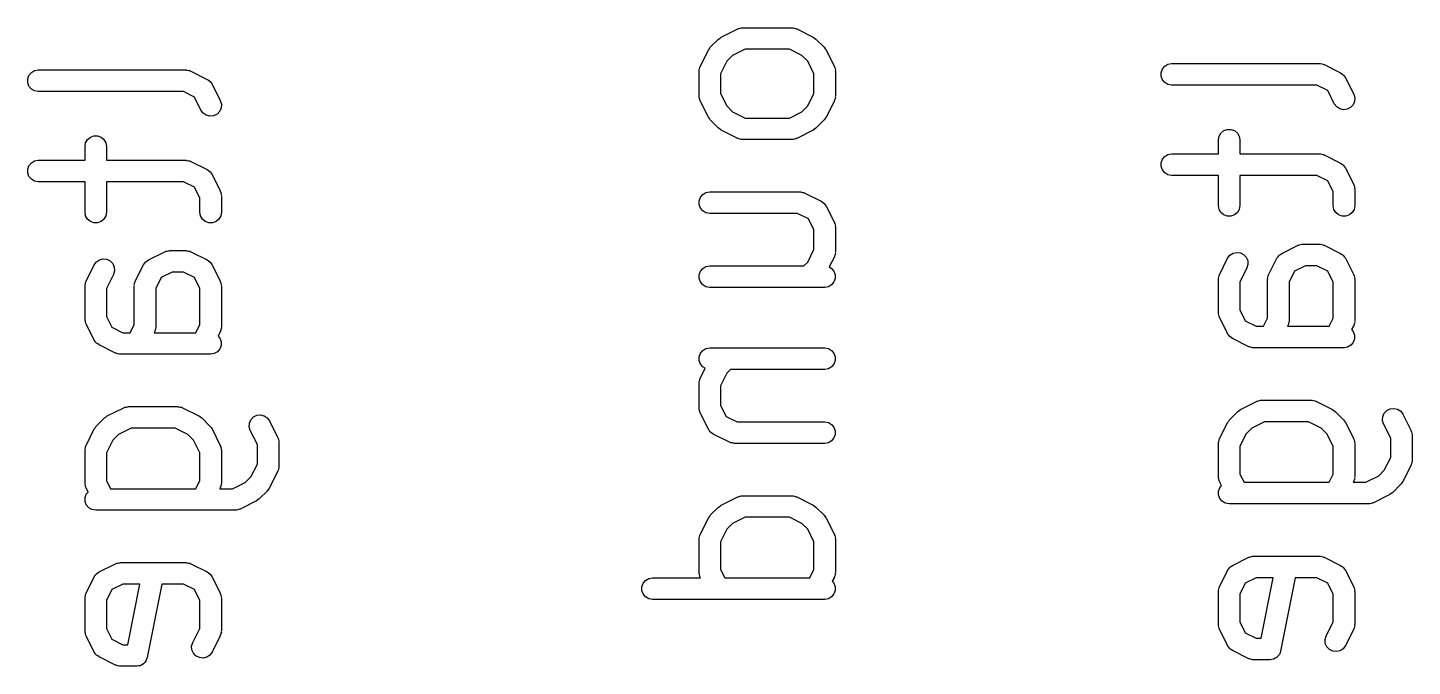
# Model space of a CAD drawing. Extents: x 91.3 to 189.8, y -113.5 to -60.4.
# Drawn here: x 161.39 to 167.82, y -68.53 to -65.56 of the extents above; entities that cross this region are included whole.
import ezdxf

# ---------------------------------------------------------------- set-up
doc = ezdxf.new("R2010")
doc.units = 0
doc.header["$MEASUREMENT"] = 0
doc.layers.add('BLACK', color=7, linetype='CONTINUOUS')

msp = doc.modelspace()

# ---------------------------------------------------------------- linework, layer by layer
at = {"layer": 'Black'}
for p, q in [((164.606, -65.612), (164.612, -65.6072)), ((164.612, -65.6072), (164.689, -65.5691)), ((164.689, -65.5691), (164.691, -65.5683)), ((164.691, -65.5683), (164.694, -65.5668)), ((164.694, -65.5668), (164.7, -65.5658)), ((164.7, -65.5658), (164.705, -65.5641)), ((164.705, -65.5641), (164.708, -65.5643)), ((164.708, -65.5643), (164.711, -65.5638)), ((164.711, -65.5638), (164.94, -65.5638)), ((164.94, -65.5638), (164.942, -65.5643)), ((164.942, -65.5643), (164.945, -65.5641)), ((164.945, -65.5641), (164.951, -65.5658)), ((164.951, -65.5658), (164.957, -65.5668)), ((164.957, -65.5668), (164.959, -65.5683)), ((164.959, -65.5683), (164.962, -65.5691)), ((164.962, -65.5691), (165.038, -65.6072)), ((165.038, -65.6072), (165.045, -65.6119)), ((164.514, -65.7438), (164.552, -65.6676)), ((164.552, -65.6676), (164.557, -65.6612)), ((164.557, -65.6612), (164.561, -65.6546)), ((164.561, -65.6546), (164.599, -65.6165)), ((164.599, -65.6165), (164.606, -65.612)), ((164.723, -65.6638), (164.664, -65.693)), ((164.928, -65.6638), (164.723, -65.6638)), ((164.986, -65.693), (164.928, -65.6638)), ((165.045, -65.6119), (165.051, -65.6165)), ((165.051, -65.6165), (165.089, -65.6546)), ((165.089, -65.6546), (165.094, -65.6612)), ((165.094, -65.6612), (165.099, -65.6676)), ((165.099, -65.6676), (165.137, -65.7438)), ((164.638, -65.7196), (164.609, -65.778)), ((164.664, -65.693), (164.638, -65.7196)), ((165.013, -65.7196), (164.986, -65.693)), ((165.042, -65.778), (165.013, -65.7196)), ((166.67, -65.7417), (166.685, -65.733)), ((166.685, -65.733), (166.702, -65.73)), ((166.702, -65.73), (167.388, -65.73)), ((167.388, -65.73), (167.39, -65.7305)), ((167.39, -65.7305), (167.393, -65.7303)), ((167.393, -65.7303), (167.399, -65.732)), ((167.399, -65.732), (167.405, -65.733)), ((167.405, -65.733), (167.407, -65.7345)), ((167.407, -65.7345), (167.41, -65.7353)), ((167.41, -65.7353), (167.486, -65.7734)), ((161.393, -65.8013), (161.399, -65.785)), ((161.393, -65.8187), (161.393, -65.8013)), ((161.399, -65.785), (161.41, -65.7717)), ((161.41, -65.7717), (161.425, -65.763)), ((161.425, -65.763), (161.442, -65.76)), ((161.442, -65.76), (162.128, -65.76)), ((162.128, -65.76), (162.13, -65.7605)), ((162.13, -65.7605), (162.133, -65.7603)), ((162.133, -65.7603), (162.139, -65.762)), ((162.139, -65.762), (162.145, -65.763)), ((162.145, -65.763), (162.147, -65.7645)), ((162.147, -65.7645), (162.15, -65.7653)), ((162.15, -65.7653), (162.226, -65.8034)), ((164.509, -65.7605), (164.511, -65.7549)), ((164.509, -65.7634), (164.509, -65.7605)), ((164.509, -65.7662), (164.509, -65.7634)), ((164.509, -65.8805), (164.509, -65.7662)), ((164.511, -65.7549), (164.512, -65.7491)), ((164.512, -65.7491), (164.513, -65.7466)), ((164.513, -65.7466), (164.514, -65.7438)), ((164.609, -65.778), (164.609, -65.8687)), ((165.042, -65.8687), (165.042, -65.778)), ((165.137, -65.7438), (165.137, -65.7466)), ((165.137, -65.7466), (165.139, -65.7491)), ((165.139, -65.7491), (165.14, -65.7549)), ((165.14, -65.7549), (165.142, -65.7605)), ((165.142, -65.7605), (165.141, -65.7634)), ((165.141, -65.7634), (165.142, -65.7662)), ((165.142, -65.7662), (165.142, -65.8805)), ((166.653, -65.7713), (166.659, -65.755)), ((166.653, -65.7887), (166.653, -65.7713)), ((166.659, -65.805), (166.653, -65.7887)), ((166.659, -65.755), (166.67, -65.7417)), ((167.486, -65.7734), (167.492, -65.7777)), ((167.492, -65.7777), (167.498, -65.7818)), ((167.498, -65.7818), (167.499, -65.7829)), ((167.499, -65.7829), (167.5, -65.7837)), ((167.5, -65.7837), (167.504, -65.7898)), ((167.504, -65.7898), (167.509, -65.7957)), ((167.509, -65.7957), (167.547, -65.8719)), ((161.399, -65.835), (161.393, -65.8187)), ((161.41, -65.8483), (161.399, -65.835)), ((161.425, -65.857), (161.41, -65.8483)), ((161.442, -65.86), (161.425, -65.857)), ((162.116, -65.86), (161.442, -65.86)), ((162.167, -65.8854), (162.116, -65.86)), ((162.226, -65.8034), (162.232, -65.8077)), ((162.232, -65.8077), (162.238, -65.8118)), ((162.238, -65.8118), (162.239, -65.8129)), ((162.239, -65.8129), (162.24, -65.8137)), ((162.24, -65.8137), (162.244, -65.8198)), ((162.244, -65.8198), (162.249, -65.8257)), ((162.249, -65.8257), (162.287, -65.9019)), ((166.67, -65.8183), (166.659, -65.805)), ((166.685, -65.827), (166.67, -65.8183)), ((166.702, -65.83), (166.685, -65.827)), ((167.376, -65.83), (166.702, -65.83)), ((167.427, -65.8554), (167.376, -65.83)), ((167.457, -65.9166), (167.427, -65.8554)), ((162.197, -65.9466), (162.167, -65.8854)), ((162.287, -65.9019), (162.292, -65.9186)), ((162.292, -65.9186), (162.291, -65.9359)), ((164.509, -65.8833), (164.509, -65.8805)), ((164.509, -65.8862), (164.509, -65.8833)), ((164.511, -65.8918), (164.509, -65.8862)), ((164.512, -65.8976), (164.511, -65.8918)), ((164.513, -65.9001), (164.512, -65.8976)), ((164.514, -65.9028), (164.513, -65.9001)), ((164.552, -65.979), (164.514, -65.9028)), ((164.609, -65.8687), (164.638, -65.927)), ((164.638, -65.927), (164.664, -65.9537)), ((164.986, -65.9537), (165.013, -65.927)), ((165.013, -65.927), (165.042, -65.8687)), ((165.137, -65.9028), (165.099, -65.979)), ((165.139, -65.8976), (165.137, -65.9001)), ((165.137, -65.9001), (165.137, -65.9028)), ((165.14, -65.8918), (165.139, -65.8976)), ((165.142, -65.8862), (165.14, -65.8918)), ((165.142, -65.8805), (165.141, -65.8833)), ((165.141, -65.8833), (165.142, -65.8862)), ((167.468, -65.9306), (167.457, -65.9166)), ((167.482, -65.9402), (167.468, -65.9306)), ((167.544, -65.9218), (167.532, -65.9344)), ((167.551, -65.9059), (167.544, -65.9218)), ((167.547, -65.8719), (167.552, -65.8886)), ((167.552, -65.8886), (167.551, -65.9059)), ((162.208, -65.9606), (162.197, -65.9466)), ((162.222, -65.9702), (162.208, -65.9606)), ((162.239, -65.9742), (162.222, -65.9702)), ((162.256, -65.9722), (162.239, -65.9742)), ((162.272, -65.9644), (162.256, -65.9722)), ((162.284, -65.9518), (162.272, -65.9644)), ((162.291, -65.9359), (162.284, -65.9518)), ((164.557, -65.9855), (164.552, -65.979)), ((164.561, -65.992), (164.557, -65.9855)), ((164.599, -66.0301), (164.561, -65.992)), ((164.664, -65.9537), (164.723, -65.9829)), ((164.723, -65.9829), (164.928, -65.9829)), ((164.928, -65.9829), (164.986, -65.9537)), ((165.089, -65.992), (165.051, -66.0301)), ((165.094, -65.9855), (165.089, -65.992)), ((165.099, -65.979), (165.094, -65.9855)), ((167.499, -65.9442), (167.482, -65.9402)), ((167.516, -65.9422), (167.499, -65.9442)), ((167.532, -65.9344), (167.516, -65.9422)), ((164.606, -66.0347), (164.599, -66.0301)), ((164.612, -66.0395), (164.606, -66.0347)), ((164.689, -66.0776), (164.612, -66.0395)), ((165.038, -66.0395), (164.962, -66.0776)), ((165.045, -66.0347), (165.038, -66.0395)), ((165.051, -66.0301), (165.045, -66.0347)), ((166.922, -66.0677), (166.93, -66.0526)), ((166.93, -66.0526), (166.944, -66.0415)), ((166.944, -66.0415), (166.96, -66.0355)), ((166.96, -66.0355), (166.977, -66.0355)), ((166.977, -66.0355), (166.994, -66.0415)), ((166.994, -66.0415), (167.007, -66.0526)), ((167.007, -66.0526), (167.016, -66.0677)), ((161.659, -66.1148), (161.662, -66.0977)), ((161.659, -66.179), (161.659, -66.1148)), ((161.662, -66.0977), (161.67, -66.0826)), ((161.67, -66.0826), (161.684, -66.0715)), ((161.684, -66.0715), (161.7, -66.0655)), ((161.7, -66.0655), (161.717, -66.0655)), ((161.717, -66.0655), (161.734, -66.0715)), ((161.734, -66.0715), (161.747, -66.0826)), ((161.747, -66.0826), (161.756, -66.0977)), ((161.756, -66.0977), (161.759, -66.1148)), ((161.759, -66.1148), (161.759, -66.179)), ((164.691, -66.0784), (164.689, -66.0776)), ((164.694, -66.0798), (164.691, -66.0784)), ((164.7, -66.0809), (164.694, -66.0798)), ((164.705, -66.0825), (164.7, -66.0809)), ((164.708, -66.0824), (164.705, -66.0825)), ((164.711, -66.0829), (164.708, -66.0824)), ((164.94, -66.0829), (164.711, -66.0829)), ((164.942, -66.0824), (164.94, -66.0829)), ((164.945, -66.0825), (164.942, -66.0824)), ((164.951, -66.0809), (164.945, -66.0825)), ((164.957, -66.0798), (164.951, -66.0809)), ((164.959, -66.0784), (164.957, -66.0798)), ((164.962, -66.0776), (164.959, -66.0784)), ((166.919, -66.0848), (166.922, -66.0677)), ((166.919, -66.149), (166.919, -66.0848)), ((167.016, -66.0677), (167.019, -66.0848)), ((167.019, -66.0848), (167.019, -66.149)), ((161.41, -66.1907), (161.425, -66.1821)), ((161.425, -66.1821), (161.442, -66.179)), ((161.442, -66.179), (161.659, -66.179)), ((161.759, -66.179), (162.128, -66.179)), ((162.128, -66.179), (162.13, -66.1795)), ((162.13, -66.1795), (162.133, -66.1794)), ((162.133, -66.1794), (162.139, -66.181)), ((162.139, -66.181), (162.145, -66.1821)), ((162.145, -66.1821), (162.147, -66.1835)), ((162.147, -66.1835), (162.15, -66.1843)), ((162.15, -66.1843), (162.226, -66.2224)), ((166.653, -66.1904), (166.659, -66.174)), ((166.659, -66.174), (166.67, -66.1607)), ((166.67, -66.1607), (166.685, -66.1521)), ((166.685, -66.1521), (166.702, -66.149)), ((166.702, -66.149), (166.919, -66.149)), ((167.019, -66.149), (167.388, -66.149)), ((167.388, -66.149), (167.39, -66.1495)), ((167.39, -66.1495), (167.393, -66.1494)), ((167.393, -66.1494), (167.399, -66.151)), ((167.399, -66.151), (167.405, -66.1521)), ((167.405, -66.1521), (167.407, -66.1535)), ((167.407, -66.1535), (167.41, -66.1543)), ((167.41, -66.1543), (167.486, -66.1924)), ((161.393, -66.2204), (161.399, -66.204)), ((161.393, -66.2377), (161.393, -66.2204)), ((161.399, -66.254), (161.393, -66.2377)), ((161.399, -66.204), (161.41, -66.1907)), ((162.226, -66.2224), (162.232, -66.2268)), ((162.232, -66.2268), (162.238, -66.2308)), ((162.238, -66.2308), (162.239, -66.2319)), ((162.239, -66.2319), (162.24, -66.2328)), ((162.24, -66.2328), (162.244, -66.2389)), ((162.244, -66.2389), (162.249, -66.2448)), ((162.249, -66.2448), (162.287, -66.321)), ((166.653, -66.2077), (166.653, -66.1904)), ((166.659, -66.224), (166.653, -66.2077)), ((166.67, -66.2373), (166.659, -66.224)), ((166.685, -66.246), (166.67, -66.2373)), ((166.702, -66.249), (166.685, -66.246)), ((166.919, -66.249), (166.702, -66.249)), ((166.919, -66.3895), (166.919, -66.249)), ((167.376, -66.249), (167.019, -66.249)), ((167.019, -66.249), (167.019, -66.3895)), ((167.427, -66.2744), (167.376, -66.249)), ((167.486, -66.1924), (167.492, -66.1968)), ((167.492, -66.1968), (167.498, -66.2008)), ((167.498, -66.2008), (167.499, -66.2019)), ((167.499, -66.2019), (167.5, -66.2028)), ((167.5, -66.2028), (167.504, -66.2089)), ((167.504, -66.2089), (167.509, -66.2148)), ((167.509, -66.2148), (167.547, -66.291)), ((161.41, -66.2673), (161.399, -66.254)), ((161.425, -66.276), (161.41, -66.2673)), ((161.442, -66.279), (161.425, -66.276)), ((161.659, -66.279), (161.442, -66.279)), ((161.659, -66.4195), (161.659, -66.279)), ((162.116, -66.279), (161.759, -66.279)), ((161.759, -66.279), (161.759, -66.4195)), ((162.167, -66.3044), (162.116, -66.279)), ((162.192, -66.3551), (162.167, -66.3044)), ((167.452, -66.3251), (167.427, -66.2744)), ((167.547, -66.291), (167.547, -66.2937)), ((167.547, -66.2937), (167.549, -66.2962)), ((167.549, -66.2962), (167.55, -66.302)), ((167.55, -66.302), (167.552, -66.3076)), ((167.552, -66.3076), (167.551, -66.3105)), ((167.551, -66.3105), (167.552, -66.3133)), ((167.552, -66.3133), (167.552, -66.3895)), ((162.192, -66.4195), (162.192, -66.3551)), ((162.287, -66.321), (162.287, -66.3237)), ((162.287, -66.3237), (162.289, -66.3262)), ((162.289, -66.3262), (162.29, -66.332)), ((162.29, -66.332), (162.292, -66.3376)), ((162.292, -66.3376), (162.291, -66.3405)), ((162.291, -66.3405), (162.292, -66.3433)), ((162.292, -66.3433), (162.292, -66.4195)), ((164.509, -66.367), (164.515, -66.3507)), ((164.509, -66.3844), (164.509, -66.367)), ((164.515, -66.3507), (164.526, -66.3374)), ((164.526, -66.3374), (164.541, -66.3287)), ((164.541, -66.3287), (164.559, -66.3257)), ((164.559, -66.3257), (164.978, -66.3257)), ((164.978, -66.3257), (164.98, -66.3262)), ((164.98, -66.3262), (164.983, -66.326)), ((164.983, -66.326), (164.989, -66.3277)), ((164.989, -66.3277), (164.995, -66.3287)), ((164.995, -66.3287), (164.997, -66.3302)), ((164.997, -66.3302), (165, -66.331)), ((165, -66.331), (165.076, -66.3691)), ((165.076, -66.3691), (165.082, -66.3735)), ((165.082, -66.3735), (165.088, -66.3775)), ((165.088, -66.3775), (165.089, -66.3786)), ((165.089, -66.3786), (165.09, -66.3794)), ((165.09, -66.3794), (165.094, -66.3856)), ((167.452, -66.3895), (167.452, -66.3251)), ((161.662, -66.4366), (161.659, -66.4195)), ((161.67, -66.4517), (161.662, -66.4366)), ((161.756, -66.4366), (161.747, -66.4517)), ((161.759, -66.4195), (161.756, -66.4366)), ((162.195, -66.4366), (162.192, -66.4195)), ((162.204, -66.4517), (162.195, -66.4366)), ((162.289, -66.4366), (162.28, -66.4517)), ((162.292, -66.4195), (162.289, -66.4366)), ((164.515, -66.4007), (164.509, -66.3844)), ((164.526, -66.414), (164.515, -66.4007)), ((164.541, -66.4227), (164.526, -66.414)), ((164.559, -66.4257), (164.541, -66.4227)), ((164.966, -66.4257), (164.559, -66.4257)), ((165.017, -66.4511), (164.966, -66.4257)), ((165.094, -66.3856), (165.099, -66.3914)), ((165.099, -66.3914), (165.137, -66.4676)), ((166.922, -66.4066), (166.919, -66.3895)), ((166.93, -66.4217), (166.922, -66.4066)), ((166.944, -66.4328), (166.93, -66.4217)), ((166.96, -66.4388), (166.944, -66.4328)), ((166.977, -66.4388), (166.96, -66.4388)), ((166.994, -66.4328), (166.977, -66.4388)), ((167.007, -66.4217), (166.994, -66.4328)), ((167.016, -66.4066), (167.007, -66.4217)), ((167.019, -66.3895), (167.016, -66.4066)), ((167.455, -66.4066), (167.452, -66.3895)), ((167.464, -66.4217), (167.455, -66.4066)), ((167.477, -66.4328), (167.464, -66.4217)), ((167.493, -66.4388), (167.477, -66.4328)), ((167.511, -66.4388), (167.493, -66.4388)), ((167.527, -66.4328), (167.511, -66.4388)), ((167.54, -66.4217), (167.527, -66.4328)), ((167.549, -66.4066), (167.54, -66.4217)), ((167.552, -66.3895), (167.549, -66.4066)), ((161.684, -66.4628), (161.67, -66.4517)), ((161.7, -66.4688), (161.684, -66.4628)), ((161.717, -66.4688), (161.7, -66.4688)), ((161.734, -66.4628), (161.717, -66.4688)), ((161.747, -66.4517), (161.734, -66.4628)), ((162.217, -66.4628), (162.204, -66.4517)), ((162.233, -66.4688), (162.217, -66.4628)), ((162.251, -66.4688), (162.233, -66.4688)), ((162.267, -66.4628), (162.251, -66.4688)), ((162.28, -66.4517), (162.267, -66.4628)), ((165.042, -66.5018), (165.017, -66.4511)), ((165.042, -66.5925), (165.042, -66.5018)), ((165.137, -66.4676), (165.137, -66.4704)), ((165.137, -66.4704), (165.139, -66.4729)), ((165.139, -66.4729), (165.14, -66.4787)), ((165.14, -66.4787), (165.142, -66.4843)), ((165.142, -66.4843), (165.141, -66.4872)), ((165.141, -66.4872), (165.142, -66.49)), ((165.142, -66.49), (165.142, -66.6043)), ((167.289, -66.5734), (167.292, -66.5726)), ((167.292, -66.5726), (167.294, -66.5711)), ((167.294, -66.5711), (167.3, -66.5701)), ((167.3, -66.5701), (167.306, -66.5684)), ((167.306, -66.5684), (167.309, -66.5686)), ((167.309, -66.5686), (167.311, -66.5681)), ((167.311, -66.5681), (167.388, -66.5681)), ((167.388, -66.5681), (167.39, -66.5686)), ((167.39, -66.5686), (167.393, -66.5684)), ((167.393, -66.5684), (167.399, -66.5701)), ((167.399, -66.5701), (167.405, -66.5711)), ((167.405, -66.5711), (167.407, -66.5726)), ((167.407, -66.5726), (167.41, -66.5734)), ((161.727, -66.6403), (161.744, -66.6363)), ((161.744, -66.6363), (161.761, -66.6383)), ((161.953, -66.6415), (162.029, -66.6034)), ((162.029, -66.6034), (162.032, -66.6026)), ((162.032, -66.6026), (162.034, -66.6011)), ((162.034, -66.6011), (162.04, -66.6001)), ((162.04, -66.6001), (162.046, -66.5984)), ((162.046, -66.5984), (162.049, -66.5986)), ((162.049, -66.5986), (162.051, -66.5981)), ((162.051, -66.5981), (162.128, -66.5981)), ((162.128, -66.5981), (162.13, -66.5986)), ((162.13, -66.5986), (162.133, -66.5984)), ((162.133, -66.5984), (162.139, -66.6001)), ((162.139, -66.6001), (162.145, -66.6011)), ((162.145, -66.6011), (162.147, -66.6026)), ((162.147, -66.6026), (162.15, -66.6034)), ((162.15, -66.6034), (162.226, -66.6415)), ((165.013, -66.6509), (165.042, -66.5925)), ((165.137, -66.6266), (165.113, -66.6739)), ((165.139, -66.6214), (165.137, -66.6239)), ((165.137, -66.6239), (165.137, -66.6266)), ((165.14, -66.6156), (165.139, -66.6214)), ((165.142, -66.61), (165.14, -66.6156)), ((165.142, -66.6043), (165.141, -66.6071)), ((165.141, -66.6071), (165.142, -66.61)), ((166.924, -66.71), (166.962, -66.6338)), ((166.962, -66.6338), (166.972, -66.6199)), ((166.972, -66.6199), (166.987, -66.6103)), ((166.987, -66.6103), (167.004, -66.6063)), ((167.004, -66.6063), (167.021, -66.6083)), ((167.021, -66.6083), (167.036, -66.616)), ((167.036, -66.616), (167.048, -66.6286)), ((167.048, -66.6286), (167.055, -66.6446)), ((167.152, -66.71), (167.191, -66.6338)), ((167.191, -66.6338), (167.195, -66.6279)), ((167.195, -66.6279), (167.199, -66.6218)), ((167.199, -66.6218), (167.2, -66.621)), ((167.2, -66.621), (167.201, -66.6199)), ((167.201, -66.6199), (167.207, -66.6158)), ((167.207, -66.6158), (167.213, -66.6115)), ((167.213, -66.6115), (167.289, -66.5734)), ((167.41, -66.5734), (167.486, -66.6115)), ((167.486, -66.6115), (167.492, -66.6158)), ((167.492, -66.6158), (167.498, -66.6199)), ((167.498, -66.6199), (167.499, -66.621)), ((167.499, -66.621), (167.5, -66.6218)), ((167.5, -66.6218), (167.504, -66.6279)), ((167.504, -66.6279), (167.509, -66.6338)), ((167.509, -66.6338), (167.547, -66.71)), ((161.664, -66.74), (161.702, -66.6638)), ((161.702, -66.6638), (161.712, -66.6499)), ((161.712, -66.6499), (161.727, -66.6403)), ((161.761, -66.6383), (161.776, -66.646)), ((161.776, -66.646), (161.788, -66.6586)), ((161.788, -66.6586), (161.795, -66.6746)), ((161.796, -66.6919), (161.791, -66.7086)), ((161.795, -66.6746), (161.796, -66.6919)), ((161.892, -66.74), (161.931, -66.6638)), ((161.931, -66.6638), (161.935, -66.6579)), ((161.935, -66.6579), (161.939, -66.6518)), ((161.939, -66.6518), (161.94, -66.651)), ((161.94, -66.651), (161.941, -66.6499)), ((161.941, -66.6499), (161.947, -66.6458)), ((161.947, -66.6458), (161.953, -66.6415)), ((162.063, -66.6981), (162.013, -66.7235)), ((162.116, -66.6981), (162.063, -66.6981)), ((162.167, -66.7235), (162.116, -66.6981)), ((162.226, -66.6415), (162.232, -66.6458)), ((162.232, -66.6458), (162.238, -66.6499)), ((162.238, -66.6499), (162.239, -66.651)), ((162.239, -66.651), (162.24, -66.6518)), ((162.24, -66.6518), (162.244, -66.6579)), ((162.244, -66.6579), (162.249, -66.6638)), ((162.249, -66.6638), (162.287, -66.74)), ((164.509, -66.7099), (164.515, -66.6936)), ((164.515, -66.6936), (164.526, -66.6803)), ((164.526, -66.6803), (164.541, -66.6716)), ((164.541, -66.6716), (164.559, -66.6686)), ((164.559, -66.6686), (164.995, -66.6686)), ((164.995, -66.6686), (165.013, -66.6509)), ((165.113, -66.6739), (165.124, -66.6803)), ((165.124, -66.6803), (165.135, -66.6936)), ((165.135, -66.6936), (165.141, -66.7099)), ((167.051, -66.6786), (167.019, -66.7442)), ((167.056, -66.6619), (167.051, -66.6786)), ((167.055, -66.6446), (167.056, -66.6619)), ((167.273, -66.6935), (167.247, -66.7442)), ((167.323, -66.6681), (167.273, -66.6935)), ((167.376, -66.6681), (167.323, -66.6681)), ((167.427, -66.6935), (167.376, -66.6681)), ((167.452, -66.7442), (167.427, -66.6935)), ((161.659, -66.7567), (161.661, -66.7511)), ((161.659, -66.7595), (161.659, -66.7567)), ((161.659, -66.7624), (161.659, -66.7595)), ((161.659, -66.9148), (161.659, -66.7624)), ((161.661, -66.7511), (161.662, -66.7453)), ((161.662, -66.7453), (161.663, -66.7428)), ((161.663, -66.7428), (161.664, -66.74)), ((161.791, -66.7086), (161.759, -66.7742)), ((161.887, -66.7567), (161.889, -66.7511)), ((161.888, -66.7595), (161.887, -66.7567)), ((161.887, -66.7624), (161.888, -66.7595)), ((161.887, -66.9411), (161.887, -66.7624)), ((161.889, -66.7511), (161.89, -66.7453)), ((161.89, -66.7453), (161.892, -66.7428)), ((161.892, -66.7428), (161.892, -66.74)), ((162.013, -66.7235), (161.987, -66.7742)), ((162.192, -66.7742), (162.167, -66.7235)), ((162.287, -66.74), (162.287, -66.7428)), ((162.287, -66.7428), (162.289, -66.7453)), ((162.289, -66.7453), (162.29, -66.751)), ((162.29, -66.751), (162.292, -66.7567)), ((162.292, -66.7567), (162.291, -66.7595)), ((162.291, -66.7595), (162.292, -66.7624)), ((162.292, -66.7624), (162.292, -66.9529)), ((164.509, -66.7273), (164.509, -66.7099)), ((164.515, -66.7436), (164.509, -66.7273)), ((164.526, -66.7569), (164.515, -66.7436)), ((164.541, -66.7656), (164.526, -66.7569)), ((164.559, -66.7686), (164.541, -66.7656)), ((165.109, -66.7656), (165.092, -66.7686)), ((165.124, -66.7569), (165.109, -66.7656)), ((165.135, -66.7436), (165.124, -66.7569)), ((165.141, -66.7273), (165.135, -66.7436)), ((165.141, -66.7099), (165.141, -66.7273)), ((166.919, -66.7267), (166.921, -66.7211)), ((166.919, -66.7295), (166.919, -66.7267)), ((166.919, -66.7324), (166.919, -66.7295)), ((166.919, -66.8848), (166.919, -66.7324)), ((166.921, -66.7211), (166.922, -66.7153)), ((166.922, -66.7153), (166.923, -66.7128)), ((166.923, -66.7128), (166.924, -66.71)), ((167.019, -66.7442), (167.019, -66.873)), ((167.147, -66.7267), (167.149, -66.7211)), ((167.148, -66.7295), (167.147, -66.7267)), ((167.147, -66.7324), (167.148, -66.7295)), ((167.147, -66.9111), (167.147, -66.7324)), ((167.149, -66.7211), (167.15, -66.7153)), ((167.15, -66.7153), (167.152, -66.7128)), ((167.152, -66.7128), (167.152, -66.71)), ((167.247, -66.7442), (167.247, -66.9229)), ((167.452, -66.9111), (167.452, -66.7442)), ((167.547, -66.71), (167.547, -66.7128)), ((167.547, -66.7128), (167.549, -66.7153)), ((167.549, -66.7153), (167.55, -66.721)), ((167.55, -66.721), (167.552, -66.7267)), ((167.552, -66.7267), (167.551, -66.7295)), ((167.551, -66.7295), (167.552, -66.7324)), ((167.552, -66.7324), (167.552, -66.9229)), ((161.759, -66.7742), (161.759, -66.903)), ((161.987, -66.7742), (161.987, -66.9529)), ((162.192, -66.9411), (162.192, -66.7742)), ((165.092, -66.7686), (164.559, -66.7686)), ((166.919, -66.8876), (166.919, -66.8848)), ((166.919, -66.8905), (166.919, -66.8876)), ((166.921, -66.8961), (166.919, -66.8905)), ((167.019, -66.873), (167.044, -66.9237)), ((161.659, -66.9176), (161.659, -66.9148)), ((161.659, -66.9205), (161.659, -66.9176)), ((161.661, -66.9261), (161.659, -66.9205)), ((161.662, -66.9319), (161.661, -66.9261)), ((161.663, -66.9344), (161.662, -66.9319)), ((161.664, -66.9371), (161.663, -66.9344)), ((161.702, -67.0133), (161.664, -66.9371)), ((161.759, -66.903), (161.784, -66.9537)), ((161.784, -66.9537), (161.835, -66.979)), ((161.868, -66.979), (161.887, -66.9411)), ((161.987, -66.9586), (161.985, -66.9642)), ((161.987, -66.9529), (161.987, -66.9557)), ((161.987, -66.9557), (161.987, -66.9586)), ((162.173, -66.979), (162.192, -66.9411)), ((162.292, -66.9586), (162.29, -66.9642)), ((162.292, -66.9529), (162.291, -66.9557)), ((162.291, -66.9557), (162.292, -66.9586)), ((166.922, -66.9019), (166.921, -66.8961)), ((166.923, -66.9044), (166.922, -66.9019)), ((166.924, -66.9071), (166.923, -66.9044)), ((166.962, -66.9833), (166.924, -66.9071)), ((167.044, -66.9237), (167.095, -66.949)), ((167.095, -66.949), (167.128, -66.949)), ((167.128, -66.949), (167.147, -66.9111)), ((167.242, -66.9452), (167.24, -66.949)), ((167.24, -66.949), (167.433, -66.949)), ((167.243, -66.9425), (167.242, -66.9452)), ((167.244, -66.94), (167.243, -66.9425)), ((167.245, -66.9342), (167.244, -66.94)), ((167.247, -66.9286), (167.245, -66.9342)), ((167.247, -66.9229), (167.247, -66.9257)), ((167.247, -66.9257), (167.247, -66.9286)), ((167.433, -66.949), (167.452, -66.9111)), ((167.547, -66.9452), (167.537, -66.9643)), ((167.549, -66.94), (167.547, -66.9425)), ((167.547, -66.9425), (167.547, -66.9452)), ((167.55, -66.9342), (167.549, -66.94)), ((167.552, -66.9286), (167.55, -66.9342)), ((167.552, -66.9229), (167.551, -66.9257)), ((167.551, -66.9257), (167.552, -66.9286)), ((161.706, -67.0192), (161.702, -67.0133)), ((161.71, -67.0253), (161.706, -67.0192)), ((161.835, -66.979), (161.868, -66.979)), ((161.982, -66.9752), (161.98, -66.979)), ((161.98, -66.979), (162.173, -66.979)), ((161.983, -66.9725), (161.982, -66.9752)), ((161.984, -66.97), (161.983, -66.9725)), ((161.985, -66.9642), (161.984, -66.97)), ((162.287, -66.9752), (162.277, -66.9943)), ((162.277, -66.9943), (162.285, -67.004)), ((162.285, -67.004), (162.291, -67.0204)), ((162.289, -66.97), (162.287, -66.9725)), ((162.287, -66.9725), (162.287, -66.9752)), ((162.29, -66.9642), (162.289, -66.97)), ((162.291, -67.0204), (162.291, -67.0377)), ((166.966, -66.9892), (166.962, -66.9833)), ((166.97, -66.9953), (166.966, -66.9892)), ((166.971, -66.9962), (166.97, -66.9953)), ((166.972, -66.9973), (166.971, -66.9962)), ((166.978, -67.0013), (166.972, -66.9973)), ((166.984, -67.0057), (166.978, -67.0013)), ((167.06, -67.0438), (166.984, -67.0057)), ((167.537, -66.9643), (167.545, -66.974)), ((167.545, -66.974), (167.551, -66.9904)), ((167.551, -67.0077), (167.545, -67.024)), ((167.551, -66.9904), (167.551, -67.0077)), ((161.711, -67.0262), (161.71, -67.0253)), ((161.712, -67.0273), (161.711, -67.0262)), ((161.718, -67.0313), (161.712, -67.0273)), ((161.724, -67.0357), (161.718, -67.0313)), ((161.8, -67.0738), (161.724, -67.0357)), ((161.803, -67.0746), (161.8, -67.0738)), ((161.806, -67.076), (161.803, -67.0746)), ((161.812, -67.0771), (161.806, -67.076)), ((161.817, -67.0787), (161.812, -67.0771)), ((161.82, -67.0785), (161.817, -67.0787)), ((161.823, -67.079), (161.82, -67.0785)), ((162.242, -67.079), (161.823, -67.079)), ((162.259, -67.076), (162.242, -67.079)), ((162.274, -67.0673), (162.259, -67.076)), ((162.285, -67.054), (162.274, -67.0673)), ((162.291, -67.0377), (162.285, -67.054)), ((164.509, -67.0908), (164.515, -67.0745)), ((164.515, -67.0745), (164.526, -67.0612)), ((164.526, -67.0612), (164.541, -67.0525)), ((164.541, -67.0525), (164.559, -67.0495)), ((164.559, -67.0495), (165.092, -67.0495)), ((165.092, -67.0495), (165.109, -67.0525)), ((165.109, -67.0525), (165.124, -67.0612)), ((165.124, -67.0612), (165.135, -67.0745)), ((165.135, -67.0745), (165.141, -67.0908)), ((167.063, -67.0446), (167.06, -67.0438)), ((167.066, -67.046), (167.063, -67.0446)), ((167.072, -67.0471), (167.066, -67.046)), ((167.077, -67.0487), (167.072, -67.0471)), ((167.08, -67.0485), (167.077, -67.0487)), ((167.083, -67.049), (167.08, -67.0485)), ((167.502, -67.049), (167.083, -67.049)), ((167.519, -67.046), (167.502, -67.049)), ((167.534, -67.0374), (167.519, -67.046)), ((167.545, -67.024), (167.534, -67.0374)), ((164.509, -67.1082), (164.509, -67.0908)), ((164.515, -67.1245), (164.509, -67.1082)), ((164.514, -67.1914), (164.537, -67.1442)), ((164.526, -67.1378), (164.515, -67.1245)), ((164.537, -67.1442), (164.526, -67.1378)), ((164.655, -67.1495), (164.638, -67.1672)), ((165.092, -67.1495), (164.655, -67.1495)), ((165.109, -67.1465), (165.092, -67.1495)), ((165.124, -67.1378), (165.109, -67.1465)), ((165.135, -67.1245), (165.124, -67.1378)), ((165.141, -67.1082), (165.135, -67.1245)), ((165.141, -67.0908), (165.141, -67.1082)), ((164.509, -67.2081), (164.511, -67.2025)), ((164.509, -67.211), (164.509, -67.2081)), ((164.509, -67.2138), (164.509, -67.211)), ((164.509, -67.3281), (164.509, -67.2138)), ((164.511, -67.2025), (164.512, -67.1967)), ((164.512, -67.1967), (164.513, -67.1942)), ((164.513, -67.1942), (164.514, -67.1914)), ((164.638, -67.1672), (164.609, -67.2256)), ((164.609, -67.2256), (164.609, -67.3163)), ((161.762, -67.3653), (161.839, -67.3272)), ((161.839, -67.3272), (161.841, -67.3264)), ((161.841, -67.3264), (161.844, -67.3249)), ((161.844, -67.3249), (161.85, -67.3239)), ((161.85, -67.3239), (161.855, -67.3222)), ((161.855, -67.3222), (161.858, -67.3224)), ((161.858, -67.3224), (161.861, -67.3219)), ((161.861, -67.3219), (162.09, -67.3219)), ((162.09, -67.3219), (162.092, -67.3224)), ((162.092, -67.3224), (162.095, -67.3222)), ((162.095, -67.3222), (162.101, -67.3239)), ((162.101, -67.3239), (162.107, -67.3249)), ((162.107, -67.3249), (162.109, -67.3264)), ((162.109, -67.3264), (162.112, -67.3272)), ((162.112, -67.3272), (162.188, -67.3653)), ((164.509, -67.3309), (164.509, -67.3281)), ((164.509, -67.3338), (164.509, -67.3309)), ((164.511, -67.3394), (164.509, -67.3338)), ((164.512, -67.3452), (164.511, -67.3394)), ((164.609, -67.3163), (164.634, -67.367)), ((167.009, -67.3446), (167.016, -67.3401)), ((167.016, -67.3401), (167.022, -67.3353)), ((167.022, -67.3353), (167.099, -67.2972)), ((167.099, -67.2972), (167.101, -67.2964)), ((167.101, -67.2964), (167.104, -67.2949)), ((167.104, -67.2949), (167.11, -67.2939)), ((167.11, -67.2939), (167.115, -67.2922)), ((167.115, -67.2922), (167.118, -67.2924)), ((167.118, -67.2924), (167.121, -67.2919)), ((167.121, -67.2919), (167.35, -67.2919)), ((167.35, -67.2919), (167.352, -67.2924)), ((167.352, -67.2924), (167.355, -67.2922)), ((167.355, -67.2922), (167.361, -67.2939)), ((167.361, -67.2939), (167.367, -67.2949)), ((167.367, -67.2949), (167.369, -67.2964)), ((167.369, -67.2964), (167.372, -67.2972)), ((167.372, -67.2972), (167.448, -67.3353)), ((167.448, -67.3353), (167.455, -67.34)), ((167.455, -67.34), (167.461, -67.3446)), ((167.689, -67.3525), (167.701, -67.3398)), ((167.701, -67.3398), (167.716, -67.3321)), ((167.716, -67.3321), (167.733, -67.3301)), ((167.733, -67.3301), (167.75, -67.3341)), ((167.75, -67.3341), (167.765, -67.3437)), ((167.765, -67.3437), (167.775, -67.3576)), ((161.711, -67.4127), (161.749, -67.3746)), ((161.749, -67.3746), (161.756, -67.3701)), ((161.756, -67.3701), (161.762, -67.3653)), ((162.188, -67.3653), (162.195, -67.37)), ((162.195, -67.37), (162.201, -67.3746)), ((162.201, -67.3746), (162.239, -67.4127)), ((162.421, -67.4157), (162.422, -67.3984)), ((162.422, -67.3984), (162.429, -67.3825)), ((162.429, -67.3825), (162.441, -67.3698)), ((162.441, -67.3698), (162.456, -67.3621)), ((162.456, -67.3621), (162.473, -67.3601)), ((162.473, -67.3601), (162.49, -67.3641)), ((162.49, -67.3641), (162.505, -67.3737)), ((162.505, -67.3737), (162.515, -67.3876)), ((162.515, -67.3876), (162.553, -67.4638)), ((164.513, -67.3477), (164.512, -67.3452)), ((164.514, -67.3505), (164.513, -67.3477)), ((164.552, -67.4266), (164.514, -67.3505)), ((164.634, -67.367), (164.685, -67.3924)), ((164.685, -67.3924), (165.092, -67.3924)), ((165.092, -67.3924), (165.109, -67.3954)), ((165.109, -67.3954), (165.124, -67.4041)), ((165.124, -67.4041), (165.135, -67.4174)), ((166.924, -67.4719), (166.962, -67.3957)), ((166.962, -67.3957), (166.967, -67.3893)), ((166.967, -67.3893), (166.971, -67.3827)), ((166.971, -67.3827), (167.009, -67.3446)), ((167.133, -67.3919), (167.074, -67.4211)), ((167.338, -67.3919), (167.133, -67.3919)), ((167.396, -67.4211), (167.338, -67.3919)), ((167.461, -67.3446), (167.499, -67.3827)), ((167.499, -67.3827), (167.504, -67.3893)), ((167.504, -67.3893), (167.509, -67.3957)), ((167.509, -67.3957), (167.547, -67.4719)), ((167.681, -67.3857), (167.682, -67.3684)), ((167.686, -67.4024), (167.681, -67.3857)), ((167.682, -67.3684), (167.689, -67.3525)), ((167.719, -67.468), (167.686, -67.4024)), ((167.775, -67.3576), (167.813, -67.4338)), ((161.664, -67.5019), (161.702, -67.4257)), ((161.702, -67.4257), (161.707, -67.4193)), ((161.707, -67.4193), (161.711, -67.4127)), ((161.814, -67.4511), (161.788, -67.4777)), ((161.873, -67.4219), (161.814, -67.4511)), ((162.078, -67.4219), (161.873, -67.4219)), ((162.136, -67.4511), (162.078, -67.4219)), ((162.163, -67.4777), (162.136, -67.4511)), ((162.239, -67.4127), (162.244, -67.4193)), ((162.244, -67.4193), (162.249, -67.4257)), ((162.249, -67.4257), (162.287, -67.5019)), ((162.426, -67.4324), (162.421, -67.4157)), ((162.459, -67.498), (162.426, -67.4324)), ((162.553, -67.4638), (162.554, -67.4666)), ((162.554, -67.4666), (162.556, -67.4691)), ((162.556, -67.4691), (162.557, -67.4749)), ((164.556, -67.4325), (164.552, -67.4266)), ((164.56, -67.4387), (164.556, -67.4325)), ((164.561, -67.4395), (164.56, -67.4387)), ((164.562, -67.4406), (164.561, -67.4395)), ((164.568, -67.4446), (164.562, -67.4406)), ((164.574, -67.449), (164.568, -67.4446)), ((164.65, -67.4871), (164.574, -67.449)), ((165.135, -67.4674), (165.124, -67.4807)), ((165.135, -67.4174), (165.141, -67.4337)), ((165.141, -67.4511), (165.135, -67.4674)), ((165.141, -67.4337), (165.141, -67.4511)), ((166.923, -67.4747), (166.924, -67.4719)), ((167.048, -67.4477), (167.019, -67.5061)), ((167.074, -67.4211), (167.048, -67.4477)), ((167.423, -67.4477), (167.396, -67.4211)), ((167.452, -67.5061), (167.423, -67.4477)), ((167.547, -67.4719), (167.547, -67.4747)), ((167.719, -67.5587), (167.719, -67.468)), ((167.813, -67.4338), (167.814, -67.4366)), ((167.814, -67.4366), (167.816, -67.4391)), ((167.816, -67.4391), (167.817, -67.4449)), ((167.817, -67.4449), (167.818, -67.4505)), ((167.818, -67.4505), (167.818, -67.4534)), ((167.818, -67.4534), (167.819, -67.4562)), ((167.819, -67.4562), (167.819, -67.5705)), ((161.659, -67.5186), (161.661, -67.513)), ((161.659, -67.5214), (161.659, -67.5186)), ((161.659, -67.5243), (161.659, -67.5214)), ((161.659, -67.6767), (161.659, -67.5243)), ((161.661, -67.513), (161.662, -67.5072)), ((161.662, -67.5072), (161.663, -67.5047)), ((161.663, -67.5047), (161.664, -67.5019)), ((161.788, -67.4777), (161.759, -67.5361)), ((161.759, -67.5361), (161.759, -67.6649)), ((162.192, -67.5361), (162.163, -67.4777)), ((162.192, -67.6649), (162.192, -67.5361)), ((162.287, -67.5019), (162.287, -67.5047)), ((162.287, -67.5047), (162.289, -67.5072)), ((162.289, -67.5072), (162.29, -67.513)), ((162.29, -67.513), (162.292, -67.5186)), ((162.292, -67.5186), (162.291, -67.5215)), ((162.291, -67.5215), (162.292, -67.5243)), ((162.292, -67.5243), (162.292, -67.6767)), ((162.459, -67.5887), (162.459, -67.498)), ((162.557, -67.4749), (162.558, -67.4805)), ((162.558, -67.4805), (162.558, -67.4834)), ((162.558, -67.4834), (162.559, -67.4862)), ((162.559, -67.4862), (162.559, -67.6005)), ((164.653, -67.4879), (164.65, -67.4871)), ((164.656, -67.4894), (164.653, -67.4879)), ((164.662, -67.4904), (164.656, -67.4894)), ((164.667, -67.4921), (164.662, -67.4904)), ((164.67, -67.4919), (164.667, -67.4921)), ((164.673, -67.4924), (164.67, -67.4919)), ((165.092, -67.4924), (164.673, -67.4924)), ((165.109, -67.4894), (165.092, -67.4924)), ((165.124, -67.4807), (165.109, -67.4894)), ((166.919, -67.4886), (166.921, -67.483)), ((166.919, -67.4914), (166.919, -67.4886)), ((166.919, -67.4943), (166.919, -67.4914)), ((166.919, -67.6467), (166.919, -67.4943)), ((166.921, -67.483), (166.922, -67.4772)), ((166.922, -67.4772), (166.923, -67.4747)), ((167.019, -67.5061), (167.019, -67.6349)), ((167.452, -67.6349), (167.452, -67.5061)), ((167.547, -67.4747), (167.549, -67.4772)), ((167.549, -67.4772), (167.55, -67.483)), ((167.55, -67.483), (167.552, -67.4886)), ((167.552, -67.4886), (167.551, -67.4915)), ((167.551, -67.4915), (167.552, -67.4943)), ((167.552, -67.4943), (167.552, -67.6467)), ((162.429, -67.647), (162.459, -67.5887)), ((162.559, -67.6005), (162.558, -67.6033)), ((167.689, -67.617), (167.719, -67.5587)), ((167.813, -67.5928), (167.775, -67.669)), ((167.814, -67.5901), (167.813, -67.5928)), ((167.816, -67.5876), (167.814, -67.5901)), ((167.817, -67.5818), (167.816, -67.5876)), ((167.818, -67.5762), (167.817, -67.5818)), ((167.819, -67.5705), (167.818, -67.5733)), ((167.818, -67.5733), (167.818, -67.5762)), ((161.759, -67.6649), (161.778, -67.7029)), ((162.173, -67.7029), (162.192, -67.6649)), ((162.403, -67.6737), (162.429, -67.647)), ((162.553, -67.6228), (162.515, -67.699)), ((162.554, -67.6201), (162.553, -67.6228)), ((162.556, -67.6176), (162.554, -67.6201)), ((162.557, -67.6118), (162.556, -67.6176)), ((162.558, -67.6062), (162.557, -67.6118)), ((162.558, -67.6033), (162.558, -67.6062)), ((166.919, -67.6495), (166.919, -67.6467)), ((166.919, -67.6524), (166.919, -67.6495)), ((166.921, -67.658), (166.919, -67.6524)), ((166.922, -67.6638), (166.921, -67.658)), ((166.923, -67.6663), (166.922, -67.6638)), ((167.019, -67.6349), (167.038, -67.6729)), ((167.433, -67.6729), (167.452, -67.6349)), ((167.549, -67.6638), (167.547, -67.6663)), ((167.55, -67.658), (167.549, -67.6638)), ((167.552, -67.6524), (167.55, -67.658)), ((167.552, -67.6467), (167.551, -67.6495)), ((167.551, -67.6495), (167.552, -67.6524)), ((167.604, -67.6729), (167.663, -67.6437)), ((167.663, -67.6437), (167.689, -67.617)), ((161.659, -67.6795), (161.659, -67.6767)), ((161.659, -67.6824), (161.659, -67.6795)), ((161.661, -67.688), (161.659, -67.6824)), ((161.659, -67.7442), (161.665, -67.7279)), ((161.662, -67.6938), (161.661, -67.688)), ((161.663, -67.6963), (161.662, -67.6938)), ((161.664, -67.699), (161.663, -67.6963)), ((161.673, -67.7182), (161.664, -67.699)), ((161.665, -67.7279), (161.673, -67.7182)), ((161.778, -67.7029), (162.173, -67.7029)), ((162.287, -67.699), (162.285, -67.7029)), ((162.285, -67.7029), (162.344, -67.7029)), ((162.289, -67.6938), (162.287, -67.6963)), ((162.287, -67.6963), (162.287, -67.699)), ((162.29, -67.688), (162.289, -67.6938)), ((162.292, -67.6824), (162.29, -67.688)), ((162.292, -67.6767), (162.291, -67.6795)), ((162.291, -67.6795), (162.292, -67.6824)), ((162.344, -67.7029), (162.403, -67.6737)), ((162.506, -67.712), (162.468, -67.7501)), ((162.51, -67.7055), (162.506, -67.712)), ((162.515, -67.699), (162.51, -67.7055)), ((166.919, -67.7142), (166.925, -67.6979)), ((166.919, -67.7315), (166.919, -67.7142)), ((166.924, -67.669), (166.923, -67.6663)), ((166.933, -67.6882), (166.924, -67.669)), ((166.925, -67.6979), (166.933, -67.6882)), ((167.038, -67.6729), (167.433, -67.6729)), ((167.547, -67.669), (167.545, -67.6729)), ((167.545, -67.6729), (167.604, -67.6729)), ((167.547, -67.6663), (167.547, -67.669)), ((167.715, -67.7295), (167.639, -67.7676)), ((167.721, -67.7247), (167.715, -67.7295)), ((167.728, -67.7201), (167.721, -67.7247)), ((167.766, -67.682), (167.728, -67.7201)), ((167.77, -67.6755), (167.766, -67.682)), ((167.775, -67.669), (167.77, -67.6755)), ((161.659, -67.7615), (161.659, -67.7442)), ((161.665, -67.7779), (161.659, -67.7615)), ((161.676, -67.7912), (161.665, -67.7779)), ((161.691, -67.7998), (161.676, -67.7912)), ((162.455, -67.7595), (162.379, -67.7976)), ((162.461, -67.7547), (162.455, -67.7595)), ((162.468, -67.7501), (162.461, -67.7547)), ((164.561, -67.8261), (164.599, -67.788)), ((164.599, -67.788), (164.606, -67.7834)), ((164.606, -67.7834), (164.612, -67.7786)), ((164.612, -67.7786), (164.689, -67.7405)), ((164.689, -67.7405), (164.691, -67.7397)), ((164.691, -67.7397), (164.694, -67.7383)), ((164.694, -67.7383), (164.7, -67.7372)), ((164.7, -67.7372), (164.705, -67.7356)), ((164.705, -67.7356), (164.708, -67.7357)), ((164.708, -67.7357), (164.711, -67.7352)), ((164.711, -67.7352), (164.94, -67.7352)), ((164.94, -67.7352), (164.942, -67.7357)), ((164.942, -67.7357), (164.945, -67.7356)), ((164.945, -67.7356), (164.951, -67.7372)), ((164.951, -67.7372), (164.957, -67.7383)), ((164.957, -67.7383), (164.959, -67.7397)), ((164.959, -67.7397), (164.962, -67.7405)), ((164.962, -67.7405), (165.038, -67.7786)), ((165.038, -67.7786), (165.045, -67.7834)), ((165.045, -67.7834), (165.051, -67.788)), ((165.051, -67.788), (165.089, -67.8261)), ((166.925, -67.7479), (166.919, -67.7315)), ((166.936, -67.7612), (166.925, -67.7479)), ((166.951, -67.7698), (166.936, -67.7612)), ((166.969, -67.7729), (166.951, -67.7698)), ((167.616, -67.7729), (166.969, -67.7729)), ((167.619, -67.7724), (167.616, -67.7729)), ((167.622, -67.7725), (167.619, -67.7724)), ((167.628, -67.7709), (167.622, -67.7725)), ((167.633, -67.7698), (167.628, -67.7709)), ((167.636, -67.7684), (167.633, -67.7698)), ((167.639, -67.7676), (167.636, -67.7684)), ((161.709, -67.8029), (161.691, -67.7998)), ((162.356, -67.8029), (161.709, -67.8029)), ((162.359, -67.8024), (162.356, -67.8029)), ((162.362, -67.8025), (162.359, -67.8024)), ((162.368, -67.8009), (162.362, -67.8025)), ((162.373, -67.7998), (162.368, -67.8009)), ((162.376, -67.7984), (162.373, -67.7998)), ((162.379, -67.7976), (162.376, -67.7984)), ((164.514, -67.9153), (164.552, -67.8391)), ((164.552, -67.8391), (164.557, -67.8326)), ((164.557, -67.8326), (164.561, -67.8261)), ((164.723, -67.8352), (164.664, -67.8644)), ((164.928, -67.8352), (164.723, -67.8352)), ((164.986, -67.8644), (164.928, -67.8352)), ((165.089, -67.8261), (165.094, -67.8326)), ((165.094, -67.8326), (165.099, -67.8391)), ((165.099, -67.8391), (165.137, -67.9153)), ((164.511, -67.9263), (164.512, -67.9205)), ((164.512, -67.9205), (164.513, -67.918)), ((164.513, -67.918), (164.514, -67.9153)), ((164.638, -67.891), (164.609, -67.9494)), ((164.664, -67.8644), (164.638, -67.891)), ((165.013, -67.891), (164.986, -67.8644)), ((165.042, -67.9494), (165.013, -67.891)), ((165.137, -67.9153), (165.137, -67.918)), ((165.137, -67.918), (165.139, -67.9205)), ((165.139, -67.9205), (165.14, -67.9263)), ((164.509, -67.9319), (164.511, -67.9263)), ((164.509, -67.9348), (164.509, -67.9319)), ((164.509, -67.9376), (164.509, -67.9348)), ((164.509, -68.09), (164.509, -67.9376)), ((164.609, -67.9494), (164.609, -68.0782)), ((165.042, -68.0782), (165.042, -67.9494)), ((165.14, -67.9263), (165.142, -67.9319)), ((165.142, -67.9319), (165.141, -67.9348)), ((165.141, -67.9348), (165.142, -67.9376)), ((165.142, -67.9376), (165.142, -68.09)), ((161.724, -68.0891), (161.8, -68.051)), ((161.8, -68.051), (161.803, -68.0502)), ((161.803, -68.0502), (161.806, -68.0487)), ((161.806, -68.0487), (161.812, -68.0477)), ((161.812, -68.0477), (161.817, -68.046)), ((161.817, -68.046), (161.82, -68.0462)), ((161.82, -68.0462), (161.823, -68.0457)), ((161.823, -68.0457), (162.128, -68.0457)), ((162.128, -68.0457), (162.13, -68.0462)), ((162.13, -68.0462), (162.133, -68.046)), ((162.133, -68.046), (162.139, -68.0477)), ((162.139, -68.0477), (162.145, -68.0487)), ((162.145, -68.0487), (162.147, -68.0502)), ((162.147, -68.0502), (162.15, -68.051)), ((162.15, -68.051), (162.226, -68.0891)), ((166.984, -68.0591), (167.06, -68.021)), ((167.06, -68.021), (167.063, -68.0202)), ((167.063, -68.0202), (167.066, -68.0187)), ((167.066, -68.0187), (167.072, -68.0177)), ((167.072, -68.0177), (167.077, -68.016)), ((167.077, -68.016), (167.08, -68.0162)), ((167.08, -68.0162), (167.083, -68.0157)), ((167.083, -68.0157), (167.388, -68.0157)), ((167.388, -68.0157), (167.39, -68.0162)), ((167.39, -68.0162), (167.393, -68.016)), ((167.393, -68.016), (167.399, -68.0177)), ((167.399, -68.0177), (167.405, -68.0187)), ((167.405, -68.0187), (167.407, -68.0202)), ((167.407, -68.0202), (167.41, -68.021)), ((167.41, -68.021), (167.486, -68.0591)), ((161.664, -68.1876), (161.702, -68.1114)), ((161.702, -68.1114), (161.706, -68.1056)), ((161.706, -68.1056), (161.71, -68.0994)), ((161.71, -68.0994), (161.711, -68.0986)), ((161.711, -68.0986), (161.712, -68.0975)), ((161.712, -68.0975), (161.718, -68.0935)), ((161.718, -68.0935), (161.724, -68.0891)), ((162.226, -68.0891), (162.232, -68.0935)), ((162.232, -68.0935), (162.238, -68.0975)), ((162.238, -68.0975), (162.239, -68.0986)), ((162.239, -68.0986), (162.24, -68.0994)), ((162.24, -68.0994), (162.244, -68.1056)), ((162.244, -68.1056), (162.249, -68.1115)), ((162.249, -68.1115), (162.287, -68.1876)), ((164.509, -68.0928), (164.509, -68.09)), ((164.509, -68.0957), (164.509, -68.0928)), ((164.511, -68.1013), (164.509, -68.0957)), ((164.512, -68.1071), (164.511, -68.1013)), ((164.513, -68.1096), (164.512, -68.1071)), ((164.514, -68.1124), (164.513, -68.1096)), ((164.516, -68.1162), (164.514, -68.1124)), ((164.609, -68.0782), (164.628, -68.1162)), ((165.023, -68.1162), (165.042, -68.0782)), ((165.137, -68.1124), (165.127, -68.1315)), ((165.139, -68.1071), (165.137, -68.1096)), ((165.137, -68.1096), (165.137, -68.1124)), ((165.14, -68.1013), (165.139, -68.1071)), ((165.142, -68.0957), (165.14, -68.1013)), ((165.142, -68.09), (165.141, -68.0928)), ((165.141, -68.0928), (165.142, -68.0957)), ((166.924, -68.1576), (166.962, -68.0815)), ((166.962, -68.0815), (166.966, -68.0756)), ((166.966, -68.0756), (166.97, -68.0694)), ((166.97, -68.0694), (166.971, -68.0686)), ((166.971, -68.0686), (166.972, -68.0675)), ((166.972, -68.0675), (166.978, -68.0635)), ((166.978, -68.0635), (166.984, -68.0591)), ((167.486, -68.0591), (167.492, -68.0635)), ((167.492, -68.0635), (167.498, -68.0675)), ((167.498, -68.0675), (167.499, -68.0686)), ((167.499, -68.0686), (167.5, -68.0694)), ((167.5, -68.0694), (167.504, -68.0756)), ((167.504, -68.0756), (167.509, -68.0815)), ((167.509, -68.0815), (167.547, -68.1576)), ((161.784, -68.1711), (161.759, -68.2218)), ((161.835, -68.1457), (161.784, -68.1711)), ((161.914, -68.1457), (161.835, -68.1457)), ((161.858, -68.4267), (161.914, -68.1457)), ((162.016, -68.1457), (161.948, -68.4865)), ((162.116, -68.1457), (162.016, -68.1457)), ((162.167, -68.1711), (162.116, -68.1457)), ((162.192, -68.2218), (162.167, -68.1711)), ((164.243, -68.1575), (164.249, -68.1412)), ((164.243, -68.1749), (164.243, -68.1575)), ((164.249, -68.1912), (164.243, -68.1749)), ((164.249, -68.1412), (164.26, -68.1279)), ((164.26, -68.1279), (164.275, -68.1192)), ((164.275, -68.1192), (164.292, -68.1162)), ((164.292, -68.1162), (164.516, -68.1162)), ((164.628, -68.1162), (165.023, -68.1162)), ((165.127, -68.1315), (165.135, -68.1412)), ((165.135, -68.1412), (165.141, -68.1575)), ((165.141, -68.1749), (165.135, -68.1912)), ((165.141, -68.1575), (165.141, -68.1749)), ((166.919, -68.1743), (166.921, -68.1687)), ((166.919, -68.1772), (166.919, -68.1743)), ((166.919, -68.18), (166.919, -68.1772)), ((166.921, -68.1687), (166.922, -68.1629)), ((166.922, -68.1629), (166.923, -68.1604)), ((166.923, -68.1604), (166.924, -68.1576)), ((167.044, -68.1411), (167.019, -68.1918)), ((167.095, -68.1157), (167.044, -68.1411)), ((167.174, -68.1157), (167.095, -68.1157)), ((167.118, -68.3967), (167.174, -68.1157)), ((167.276, -68.1157), (167.208, -68.4565)), ((167.376, -68.1157), (167.276, -68.1157)), ((167.427, -68.1411), (167.376, -68.1157)), ((167.452, -68.1918), (167.427, -68.1411)), ((167.547, -68.1576), (167.547, -68.1604)), ((167.547, -68.1604), (167.549, -68.1629)), ((167.549, -68.1629), (167.55, -68.1687)), ((167.55, -68.1687), (167.552, -68.1743)), ((167.552, -68.1743), (167.551, -68.1772)), ((167.551, -68.1772), (167.552, -68.18)), ((161.659, -68.2043), (161.661, -68.1987)), ((161.659, -68.2072), (161.659, -68.2043)), ((161.659, -68.21), (161.659, -68.2072)), ((161.659, -68.3624), (161.659, -68.21)), ((161.661, -68.1987), (161.662, -68.1929)), ((161.662, -68.1929), (161.663, -68.1904)), ((161.663, -68.1904), (161.664, -68.1876)), ((161.759, -68.2218), (161.759, -68.3506)), ((162.192, -68.3506), (162.192, -68.2218)), ((162.287, -68.1876), (162.287, -68.1904)), ((162.287, -68.1904), (162.289, -68.1929)), ((162.289, -68.1929), (162.29, -68.1987)), ((162.29, -68.1987), (162.292, -68.2043)), ((162.292, -68.2043), (162.291, -68.2072)), ((162.291, -68.2072), (162.292, -68.21)), ((162.292, -68.21), (162.292, -68.3624)), ((164.26, -68.2045), (164.249, -68.1912)), ((164.275, -68.2132), (164.26, -68.2045)), ((164.292, -68.2162), (164.275, -68.2132)), ((165.092, -68.2162), (164.292, -68.2162)), ((165.109, -68.2132), (165.092, -68.2162)), ((165.124, -68.2045), (165.109, -68.2132)), ((165.135, -68.1912), (165.124, -68.2045)), ((166.919, -68.3324), (166.919, -68.18)), ((167.019, -68.1918), (167.019, -68.3206)), ((167.452, -68.3206), (167.452, -68.1918)), ((167.552, -68.18), (167.552, -68.3324)), ((161.659, -68.3652), (161.659, -68.3624)), ((161.659, -68.3681), (161.659, -68.3652)), ((161.661, -68.3737), (161.659, -68.3681)), ((161.759, -68.3506), (161.784, -68.4013)), ((162.159, -68.4162), (162.192, -68.3506)), ((162.292, -68.3681), (162.29, -68.3737)), ((162.292, -68.3624), (162.291, -68.3652)), ((162.291, -68.3652), (162.292, -68.3681)), ((166.919, -68.3352), (166.919, -68.3324)), ((166.919, -68.3381), (166.919, -68.3352)), ((166.921, -68.3437), (166.919, -68.3381)), ((166.922, -68.3495), (166.921, -68.3437)), ((166.923, -68.352), (166.922, -68.3495)), ((166.924, -68.3547), (166.923, -68.352)), ((166.962, -68.4309), (166.924, -68.3547)), ((167.019, -68.3206), (167.044, -68.3713)), ((167.044, -68.3713), (167.095, -68.3967)), ((167.419, -68.3862), (167.452, -68.3206)), ((167.547, -68.3547), (167.509, -68.4309)), ((167.549, -68.3495), (167.547, -68.352)), ((167.547, -68.352), (167.547, -68.3547)), ((167.55, -68.3437), (167.549, -68.3495)), ((167.552, -68.3381), (167.55, -68.3437)), ((167.552, -68.3324), (167.551, -68.3352)), ((167.551, -68.3352), (167.552, -68.3381)), ((161.662, -68.3795), (161.661, -68.3737)), ((161.663, -68.382), (161.662, -68.3795)), ((161.664, -68.3847), (161.663, -68.382)), ((161.702, -68.4609), (161.664, -68.3847)), ((161.784, -68.4013), (161.835, -68.4267)), ((161.835, -68.4267), (161.858, -68.4267)), ((162.154, -68.4329), (162.159, -68.4162)), ((162.155, -68.4502), (162.154, -68.4329)), ((162.287, -68.3847), (162.249, -68.4609)), ((162.289, -68.3795), (162.287, -68.382)), ((162.287, -68.382), (162.287, -68.3847)), ((162.29, -68.3737), (162.289, -68.3795)), ((166.966, -68.4368), (166.962, -68.4309)), ((166.97, -68.4429), (166.966, -68.4368)), ((167.095, -68.3967), (167.118, -68.3967)), ((167.414, -68.4029), (167.419, -68.3862)), ((167.415, -68.4202), (167.414, -68.4029)), ((167.422, -68.4361), (167.415, -68.4202)), ((167.434, -68.4487), (167.422, -68.4361)), ((167.509, -68.4309), (167.498, -68.4449)), ((161.706, -68.4668), (161.702, -68.4609)), ((161.71, -68.4729), (161.706, -68.4668)), ((161.711, -68.4738), (161.71, -68.4729)), ((161.712, -68.4749), (161.711, -68.4738)), ((161.718, -68.4789), (161.712, -68.4749)), ((161.724, -68.4833), (161.718, -68.4789)), ((161.8, -68.5214), (161.724, -68.4833)), ((161.945, -68.494), (161.942, -68.5017)), ((161.948, -68.4865), (161.945, -68.494)), ((162.162, -68.4661), (162.155, -68.4502)), ((162.174, -68.4787), (162.162, -68.4661)), ((162.19, -68.4865), (162.174, -68.4787)), ((162.207, -68.4885), (162.19, -68.4865)), ((162.224, -68.4844), (162.207, -68.4885)), ((162.238, -68.4749), (162.224, -68.4844)), ((162.249, -68.4609), (162.238, -68.4749)), ((166.971, -68.4438), (166.97, -68.4429)), ((166.972, -68.4449), (166.971, -68.4438)), ((166.978, -68.4489), (166.972, -68.4449)), ((166.984, -68.4533), (166.978, -68.4489)), ((167.06, -68.4914), (166.984, -68.4533)), ((167.063, -68.4922), (167.06, -68.4914)), ((167.066, -68.4937), (167.063, -68.4922)), ((167.072, -68.4947), (167.066, -68.4937)), ((167.077, -68.4963), (167.072, -68.4947)), ((167.08, -68.4962), (167.077, -68.4963)), ((167.083, -68.4967), (167.08, -68.4962)), ((167.159, -68.4967), (167.083, -68.4967)), ((167.167, -68.4953), (167.159, -68.4967)), ((167.175, -68.494), (167.167, -68.4953)), ((167.176, -68.4938), (167.175, -68.494)), ((167.183, -68.4896), (167.176, -68.4937)), ((167.176, -68.4937), (167.176, -68.4938)), ((167.19, -68.4857), (167.183, -68.4896)), ((167.191, -68.4853), (167.19, -68.4857)), ((167.196, -68.4787), (167.191, -68.485)), ((167.191, -68.485), (167.191, -68.4853)), ((167.202, -68.4727), (167.196, -68.4787)), ((167.205, -68.464), (167.202, -68.4717)), ((167.202, -68.4717), (167.202, -68.4721)), ((167.202, -68.4721), (167.202, -68.4727)), ((167.208, -68.4565), (167.205, -68.464)), ((167.45, -68.4565), (167.434, -68.4487)), ((167.467, -68.4585), (167.45, -68.4565)), ((167.484, -68.4544), (167.467, -68.4585)), ((167.498, -68.4449), (167.484, -68.4544)), ((161.803, -68.5222), (161.8, -68.5214)), ((161.806, -68.5237), (161.803, -68.5222)), ((161.812, -68.5247), (161.806, -68.5237)), ((161.817, -68.5263), (161.812, -68.5247)), ((161.82, -68.5262), (161.817, -68.5263)), ((161.823, -68.5267), (161.82, -68.5262)), ((161.899, -68.5267), (161.823, -68.5267)), ((161.907, -68.5253), (161.899, -68.5267)), ((161.915, -68.524), (161.907, -68.5253)), ((161.916, -68.5238), (161.915, -68.524)), ((161.923, -68.5196), (161.916, -68.5237)), ((161.916, -68.5237), (161.916, -68.5238)), ((161.93, -68.5157), (161.923, -68.5196)), ((161.931, -68.5153), (161.93, -68.5157)), ((161.936, -68.5087), (161.931, -68.515)), ((161.931, -68.515), (161.931, -68.5153)), ((161.942, -68.5027), (161.936, -68.5087)), ((161.942, -68.5017), (161.942, -68.5021)), ((161.942, -68.5021), (161.942, -68.5027))]:
    msp.add_line(p, q, dxfattribs=at)

doc.saveas('drawing.dxf')
